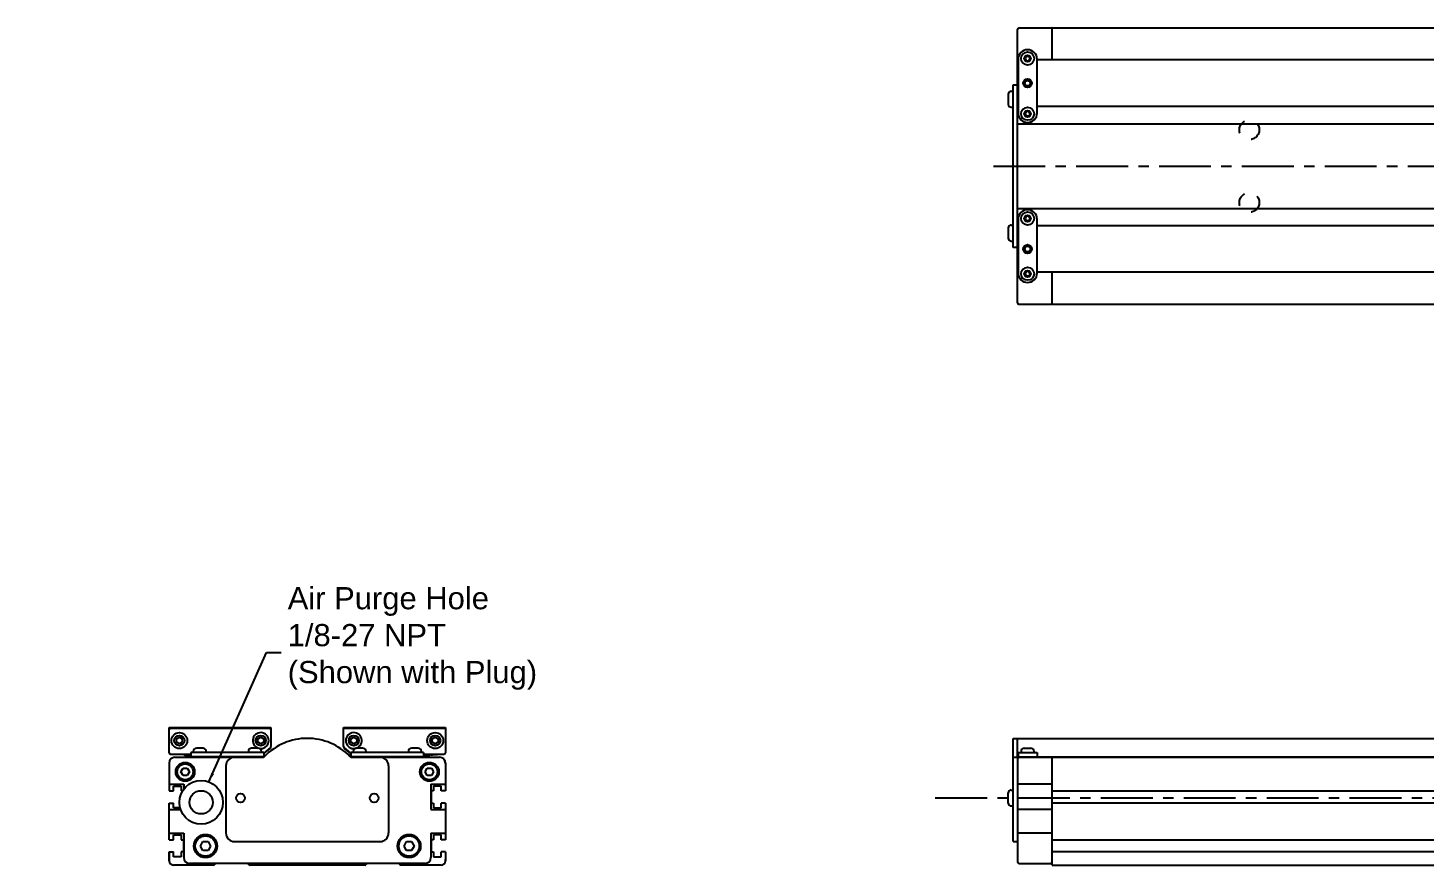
# Model space of a CAD drawing. Extents: x -1.5 to 42.4, y 2.1 to 24.3.
# Drawn here: x -1.54 to 17.38, y 12.93 to 24.26 of the extents above; entities that cross this region are included whole.
import ezdxf

# ---------------------------------------------------------------- set-up
doc = ezdxf.new("R2010")
doc.units = 0
doc.header["$LTSCALE"] = 1.87
doc.header["$MEASUREMENT"] = 0
doc.linetypes.add('CENTER', pattern=[0.6, 0.375, -0.075, 0.075, -0.075])
doc.linetypes.add('HIDDEN', pattern=[0.2, 0.1, -0.1])
doc.layers.get('0').update_dxf_attribs({"linetype": 'CONTINUOUS'})
doc.dimstyles.get("Standard").update_dxf_attribs({"dimtxt": 0.18, "dimasz": 0.18, "dimexe": 0.18, "dimexo": 0.0625, "dimgap": 0.09, "dimtad": 0, "dimtih": 1, "dimtoh": 1, "dimdec": 4, "dimzin": 0, "dimtxsty": 'STANDARD', "dimcen": 0.09, "dimazin": 3, "dimtfac": 1, "dimtdec": 4, "dimtofl": 0, "dimtmove": 0, "dimatfit": 3, "dimtolj": 1, "dimtzin": 0})

msp = doc.modelspace()

# ---------------------------------------------------------------- linework, layer by layer
for p, q in [((11.856, 20.538), (11.856, 24.238)), ((11.875, 24.258), (12.308, 24.258)), ((12.328, 23.825), (12.328, 24.258)), ((12.328, 24.258), (31.443, 24.258)), ((11.976, 23.874), (11.959, 23.845)), ((11.959, 23.845), (11.976, 23.815)), ((12.011, 23.874), (11.976, 23.874)), ((11.994, 23.963), (11.993, 23.963)), ((12.028, 23.845), (12.011, 23.874)), ((12.011, 23.815), (12.028, 23.845)), ((11.856, 23.705), (11.866, 23.71)), ((11.866, 23.835), (11.866, 23.107)), ((11.976, 23.815), (12.011, 23.815)), ((12.121, 23.107), (12.121, 23.835)), ((18.519, 23.825), (12.121, 23.825)), ((11.797, 21.286), (11.797, 23.49)), ((11.797, 23.49), (11.856, 23.49)), ((11.732, 23.363), (11.732, 23.225)), ((11.773, 23.402), (11.797, 23.402)), ((11.866, 23.311), (11.856, 23.316)), ((11.86, 23.313), (11.856, 23.313)), ((11.773, 23.185), (11.797, 23.185)), ((11.866, 23.195), (11.856, 23.195)), ((11.976, 23.126), (11.959, 23.097)), ((11.959, 23.097), (11.976, 23.067)), ((12.011, 23.126), (11.976, 23.126)), ((12.028, 23.097), (12.011, 23.126)), ((12.011, 23.067), (12.028, 23.097)), ((18.519, 23.195), (12.121, 23.195)), ((11.856, 22.961), (18.454, 22.961)), ((11.976, 23.067), (12.011, 23.067)), ((11.993, 22.979), (11.994, 22.979)), ((11.856, 21.815), (18.454, 21.815)), ((11.994, 21.798), (11.993, 21.798)), ((11.773, 21.591), (11.797, 21.591)), ((11.866, 21.581), (11.856, 21.581)), ((11.866, 21.67), (11.866, 20.941)), ((11.976, 21.709), (11.959, 21.679)), ((11.959, 21.679), (11.976, 21.65)), ((12.011, 21.709), (11.976, 21.709)), ((11.976, 21.65), (12.011, 21.65)), ((12.028, 21.679), (12.011, 21.709)), ((12.011, 21.65), (12.028, 21.679)), ((12.121, 20.941), (12.121, 21.67)), ((18.519, 21.581), (12.121, 21.581)), ((11.732, 21.551), (11.732, 21.414)), ((11.856, 21.461), (11.866, 21.466)), ((11.86, 21.463), (11.856, 21.463)), ((11.773, 21.374), (11.797, 21.374)), ((11.856, 21.286), (11.797, 21.286)), ((11.866, 21.066), (11.856, 21.071)), ((11.976, 20.961), (11.959, 20.931)), ((11.959, 20.931), (11.976, 20.902)), ((12.011, 20.961), (11.976, 20.961)), ((11.976, 20.902), (12.011, 20.902)), ((11.993, 20.813), (11.994, 20.813)), ((12.028, 20.931), (12.011, 20.961)), ((12.011, 20.902), (12.028, 20.931)), ((18.519, 20.951), (12.121, 20.951)), ((12.328, 20.518), (12.328, 20.951)), ((11.875, 20.518), (12.308, 20.518)), ((12.328, 20.518), (31.443, 20.518)), ((0.37, 14.791), (1.748, 14.791)), ((0.37, 14.446), (0.37, 14.791)), ((0.39, 14.781), (1.728, 14.781)), ((1.748, 14.791), (1.748, 14.534)), ((2.732, 14.791), (4.11, 14.791)), ((2.732, 14.534), (2.732, 14.791)), ((2.752, 14.781), (4.091, 14.781)), ((4.11, 14.791), (4.11, 14.446)), ((0.469, 14.636), (0.508, 14.659)), ((0.469, 14.591), (0.469, 14.636)), ((0.508, 14.568), (0.469, 14.591)), ((0.508, 14.659), (0.547, 14.636)), ((0.547, 14.591), (0.508, 14.568)), ((0.547, 14.636), (0.547, 14.591)), ((1.571, 14.636), (1.61, 14.659)), ((1.571, 14.591), (1.571, 14.636)), ((1.61, 14.568), (1.571, 14.591)), ((1.61, 14.659), (1.65, 14.636)), ((1.65, 14.591), (1.61, 14.568)), ((1.65, 14.636), (1.65, 14.591)), ((2.831, 14.636), (2.87, 14.659)), ((2.831, 14.591), (2.831, 14.636)), ((2.87, 14.568), (2.831, 14.591)), ((2.87, 14.659), (2.91, 14.636)), ((2.91, 14.591), (2.87, 14.568)), ((2.91, 14.636), (2.91, 14.591)), ((3.933, 14.636), (3.973, 14.659)), ((3.933, 14.591), (3.933, 14.636)), ((3.973, 14.568), (3.933, 14.591)), ((3.973, 14.659), (4.012, 14.636)), ((4.012, 14.591), (3.973, 14.568)), ((4.012, 14.636), (4.012, 14.591)), ((11.797, 13.245), (11.797, 14.643)), ((11.797, 14.643), (18.464, 14.643)), ((11.856, 14.375), (11.856, 14.643)), ((0.665, 14.426), (0.39, 14.426)), ((0.449, 14.387), (1.634, 14.387)), ((0.567, 14.426), (0.567, 14.417)), ((0.582, 14.417), (0.567, 14.417)), ((0.582, 14.426), (0.582, 14.412)), ((0.665, 14.412), (0.582, 14.412)), ((1.65, 14.451), (0.665, 14.451)), ((0.665, 14.451), (0.665, 14.392)), ((1.648, 14.392), (0.665, 14.392)), ((0.695, 14.467), (0.695, 14.451)), ((0.734, 14.392), (0.734, 14.387)), ((0.829, 14.51), (0.738, 14.51)), ((0.833, 14.392), (0.833, 14.387)), ((0.872, 14.467), (0.872, 14.451)), ((0.924, 14.387), (0.924, 14.392)), ((1.313, 14.387), (1.313, 14.392)), ((1.433, 14.387), (1.433, 14.392)), ((1.443, 14.467), (1.443, 14.451)), ((1.482, 14.392), (1.482, 14.387)), ((1.577, 14.51), (1.486, 14.51)), ((1.581, 14.392), (1.581, 14.387)), ((1.62, 14.467), (1.62, 14.451)), ((1.741, 14.519), (1.65, 14.442)), ((1.65, 14.451), (1.65, 14.393)), ((1.655, 14.412), (1.65, 14.412)), ((1.652, 14.444), (1.652, 14.412)), ((1.654, 14.436), (1.734, 14.503)), ((1.655, 14.412), (1.655, 14.436)), ((2.831, 14.442), (2.739, 14.519)), ((2.746, 14.503), (2.826, 14.437)), ((2.826, 14.446), (2.826, 14.412)), ((2.826, 14.412), (2.831, 14.412)), ((3.815, 14.451), (2.831, 14.451)), ((2.831, 14.451), (2.831, 14.393)), ((3.815, 14.392), (2.832, 14.392)), ((2.847, 14.387), (4.032, 14.387)), ((2.86, 14.467), (2.86, 14.451)), ((2.9, 14.392), (2.9, 14.387)), ((2.994, 14.51), (2.904, 14.51)), ((2.998, 14.392), (2.998, 14.387)), ((3.037, 14.467), (3.037, 14.451)), ((3.047, 14.387), (3.047, 14.392)), ((3.168, 14.387), (3.168, 14.392)), ((3.557, 14.387), (3.557, 14.392)), ((3.608, 14.467), (3.608, 14.451)), ((3.648, 14.392), (3.648, 14.387)), ((3.742, 14.51), (3.652, 14.51)), ((3.746, 14.392), (3.746, 14.387)), ((3.786, 14.467), (3.786, 14.451)), ((3.815, 14.451), (3.815, 14.392)), ((4.091, 14.426), (3.815, 14.426)), ((3.899, 14.412), (3.815, 14.412)), ((3.896, 14.426), (3.896, 14.412)), ((3.899, 14.412), (3.899, 14.418)), ((3.913, 14.419), (3.913, 14.417)), ((4.006, 14.423), (3.997, 14.422)), ((11.797, 14.387), (32.407, 14.387)), ((11.856, 14.392), (18.897, 14.392)), ((11.866, 14.451), (11.866, 14.392)), ((11.866, 14.451), (12.121, 14.451)), ((11.905, 14.467), (11.905, 14.451)), ((11.944, 14.392), (11.944, 14.387)), ((11.948, 14.51), (12.039, 14.51)), ((12.043, 14.392), (12.043, 14.387)), ((12.082, 14.467), (12.082, 14.451)), ((12.092, 14.387), (12.092, 14.392)), ((12.121, 14.451), (12.121, 14.392)), ((12.328, 12.928), (12.328, 14.387)), ((0.37, 14.308), (0.37, 13.933)), ((0.53, 14.19), (0.558, 14.239)), ((0.558, 14.141), (0.53, 14.19)), ((0.558, 14.239), (0.615, 14.239)), ((0.615, 14.239), (0.644, 14.19)), ((0.644, 14.19), (0.615, 14.141)), ((3.837, 14.19), (3.865, 14.239)), ((3.865, 14.141), (3.837, 14.19)), ((3.865, 14.239), (3.922, 14.239)), ((3.922, 14.239), (3.951, 14.19)), ((3.951, 14.19), (3.922, 14.141)), ((4.11, 14.308), (4.11, 13.933)), ((11.856, 14.367), (11.856, 12.97)), ((0.37, 14.021), (0.567, 14.021)), ((0.615, 14.141), (0.558, 14.141)), ((0.567, 14.021), (0.567, 13.954)), ((3.922, 14.141), (3.865, 14.141)), ((3.913, 14.021), (3.913, 13.678)), ((3.913, 14.021), (4.11, 14.021)), ((12.328, 14.021), (11.856, 14.021)), ((11.732, 13.767), (11.732, 13.905)), ((11.773, 13.944), (11.797, 13.944)), ((12.328, 13.932), (31.443, 13.932)), ((0.37, 13.27), (0.37, 13.768)), ((0.37, 13.678), (0.525, 13.678)), ((3.913, 13.678), (4.11, 13.678)), ((4.11, 13.768), (4.11, 13.27)), ((11.773, 13.728), (11.797, 13.728)), ((12.328, 13.678), (11.856, 13.678)), ((31.443, 13.767), (12.328, 13.767)), ((0.37, 13.359), (0.567, 13.359)), ((0.567, 13.359), (0.567, 13.029)), ((0.794, 13.186), (0.828, 13.245)), ((0.828, 13.245), (0.896, 13.245)), ((0.896, 13.245), (0.93, 13.186)), ((3.55, 13.186), (3.584, 13.245)), ((3.584, 13.245), (3.652, 13.245)), ((3.652, 13.245), (3.686, 13.186)), ((3.913, 13.359), (4.11, 13.359)), ((3.913, 13.359), (3.913, 13.029)), ((11.797, 13.245), (11.856, 13.245)), ((12.328, 13.359), (11.856, 13.359)), ((12.328, 13.271), (31.443, 13.271)), ((0.37, 12.987), (0.37, 13.105)), ((0.37, 13.105), (0.37, 12.987)), ((0.828, 13.127), (0.794, 13.186)), ((0.896, 13.127), (0.828, 13.127)), ((0.93, 13.186), (0.896, 13.127)), ((3.584, 13.127), (3.55, 13.186)), ((3.652, 13.127), (3.584, 13.127)), ((3.686, 13.186), (3.652, 13.127)), ((4.11, 13.105), (4.11, 12.987)), ((31.443, 13.105), (12.328, 13.105)), ((0.37, 12.987), (0.37, 13.002)), ((0.37, 12.987), (0.37, 13.002)), ((0.972, 12.928), (0.429, 12.928)), ((3.835, 12.95), (0.646, 12.95)), ((0.986, 12.934), (1.002, 12.95)), ((1.431, 12.95), (1.447, 12.934)), ((3.019, 12.928), (1.461, 12.928)), ((3.033, 12.934), (3.049, 12.95)), ((3.478, 12.95), (3.494, 12.934)), ((4.051, 12.928), (3.508, 12.928)), ((4.11, 12.987), (4.11, 13.002)), ((11.875, 12.95), (12.308, 12.95)), ((12.328, 12.928), (31.443, 12.928))]:
    msp.add_line(p, q)
at = {"color": 2, "linetype": 'CENTER'}
for p, q in [((11.53, 22.388), (33.348, 22.388)), ((10.743, 13.836), (34.736, 13.836))]:
    msp.add_line(p, q, dxfattribs=at)
at = {"color": 7, "linetype": 'CONTINUOUS'}
for p, q in [((1.138, 14.269), (1.138, 13.363)), ((3.343, 13.363), (3.343, 14.269)), ((0.37, 13.933), (0.429, 13.933)), ((0.429, 13.933), (0.429, 13.998)), ((0.429, 13.998), (0.532, 13.998)), ((0.532, 13.998), (0.532, 13.933)), ((0.532, 13.933), (0.553, 13.933)), ((3.949, 13.933), (3.917, 13.933)), ((3.917, 13.933), (3.917, 13.768)), ((4.051, 13.998), (3.949, 13.998)), ((3.949, 13.998), (3.949, 13.933)), ((4.051, 13.933), (4.051, 13.998)), ((4.11, 13.933), (4.051, 13.933)), ((0.37, 13.768), (0.429, 13.768)), ((0.429, 13.703), (0.429, 13.768)), ((0.517, 13.703), (0.429, 13.703)), ((3.917, 13.768), (3.949, 13.768)), ((3.949, 13.768), (3.949, 13.703)), ((3.949, 13.703), (4.051, 13.703)), ((4.051, 13.703), (4.051, 13.768)), ((4.11, 13.768), (4.051, 13.768)), ((0.37, 13.27), (0.429, 13.27)), ((0.429, 13.27), (0.429, 13.335)), ((0.429, 13.335), (0.532, 13.335)), ((0.532, 13.335), (0.532, 13.27)), ((0.532, 13.27), (0.563, 13.27)), ((0.563, 13.27), (0.563, 13.105)), ((1.256, 13.245), (3.224, 13.245)), ((3.917, 13.27), (3.917, 13.105)), ((3.949, 13.27), (3.917, 13.27)), ((4.051, 13.335), (3.949, 13.335)), ((3.949, 13.335), (3.949, 13.27)), ((4.051, 13.27), (4.051, 13.335)), ((4.11, 13.27), (4.051, 13.27)), ((0.37, 13.105), (0.429, 13.105)), ((0.429, 13.04), (0.429, 13.105)), ((0.563, 13.105), (0.532, 13.105)), ((0.532, 13.105), (0.532, 13.04)), ((3.917, 13.105), (3.949, 13.105)), ((3.949, 13.105), (3.949, 13.04)), ((4.051, 13.04), (4.051, 13.105)), ((4.11, 13.105), (4.051, 13.105)), ((0.532, 13.04), (0.429, 13.04)), ((3.949, 13.04), (4.051, 13.04))]:
    msp.add_line(p, q, dxfattribs=at)
for points in [[(3.982, 14.426), (3.982, 14.426), (3.979, 14.425), (3.974, 14.424), (3.967, 14.423), (3.958, 14.422), (3.947, 14.421), (3.934, 14.42), (3.92, 14.419), (3.906, 14.418), (3.896, 14.418)], [(3.997, 14.422), (3.986, 14.421), (3.974, 14.42), (3.96, 14.419), (3.945, 14.418), (3.929, 14.417), (3.913, 14.417)], [(4.022, 14.426), (4.021, 14.426), (4.018, 14.425), (4.013, 14.424), (4.006, 14.423)]]:
    msp.add_lwpolyline(points)
for centre, radius in [((11.993, 23.845), 0.0886), ((11.993, 23.845), 0.0443), ((11.993, 23.51), 0.0591), ((11.993, 23.51), 0.0492), ((11.993, 23.51), 0.0374), ((11.993, 23.097), 0.0886), ((11.993, 23.097), 0.0443), ((11.993, 21.679), 0.0886), ((11.993, 21.679), 0.0443), ((11.993, 21.266), 0.0591), ((11.993, 21.266), 0.0492), ((11.993, 21.266), 0.0374), ((11.993, 20.931), 0.0886), ((11.993, 20.931), 0.0443), ((0.508, 14.613), 0.108), ((0.508, 14.613), 0.0689), ((1.61, 14.613), 0.0689), ((2.87, 14.613), 0.0689), ((3.973, 14.613), 0.108), ((3.973, 14.613), 0.0689), ((0.587, 14.19), 0.128), ((0.587, 14.19), 0.108), ((3.894, 14.19), 0.128), ((3.894, 14.19), 0.108), ((0.862, 13.186), 0.157), ((0.862, 13.186), 0.138), ((3.618, 13.186), 0.157), ((3.618, 13.186), 0.138)]:
    msp.add_circle(centre, radius)
at = {"color": 4, "linetype": 'HIDDEN'}
for centre in [(14.996, 22.88), (14.996, 21.896)]:
    msp.add_circle(centre, 0.134, dxfattribs=at)
at = {"color": 7, "linetype": 'CONTINUOUS'}
for centre, radius in [((0.803, 13.777), 0.295), ((0.803, 13.777), 0.157), ((1.335, 13.836), 0.0591), ((3.146, 13.836), 0.0591)]:
    msp.add_circle(centre, radius, dxfattribs=at)
for centre, radius, start, end in [((11.875, 24.238), 0.0197, 90, 180), ((12.308, 24.238), 0.0197, 22.5, 90), ((11.993, 23.835), 0.128, 90, 180), ((11.994, 23.835), 0.128, 0, 90), ((11.773, 23.36), 0.0414, 90, 177.2056), ((11.773, 23.227), 0.0414, 182.7944, 270), ((11.993, 23.107), 0.128, 180, 270), ((11.994, 23.107), 0.128, 270, 0), ((11.993, 21.67), 0.128, 90, 180), ((11.994, 21.67), 0.128, 0, 90), ((11.773, 21.549), 0.0414, 90, 177.2056), ((11.773, 21.416), 0.0414, 182.7944, 270), ((11.993, 20.941), 0.128, 180, 270), ((11.994, 20.941), 0.128, 270, 0), ((11.875, 20.538), 0.0197, 180, 270), ((12.308, 20.538), 0.0197, 270, 337.5), ((0.39, 14.761), 0.0197, 90, 180), ((1.728, 14.761), 0.0197, 0, 90), ((2.752, 14.761), 0.0197, 90, 180), ((4.091, 14.761), 0.0197, 0, 90), ((1.61, 14.613), 0.108, 260.818, 252.033), ((2.24, 13.836), 0.807, 44.2407, 135.7593), ((2.87, 14.613), 0.108, 287.967, 279.182), ((0.39, 14.446), 0.0197, 180, 270), ((0.449, 14.308), 0.0787, 90, 180), ((0.738, 14.467), 0.0433, 90, 180), ((0.829, 14.467), 0.0433, 0, 90), ((1.486, 14.467), 0.0433, 90, 180), ((1.577, 14.467), 0.0433, 0, 90), ((1.626, 14.446), 0.0591, 270, 315.1572), ((1.634, 14.426), 0.0394, 270, 315.7593), ((1.628, 14.466), 0.0394, 306.5672, 310), ((1.709, 14.533), 0.0394, 310, 0), ((1.728, 14.534), 0.0197, 310, 0), ((2.752, 14.534), 0.0197, 180, 230), ((2.772, 14.533), 0.0394, 180, 230), ((2.855, 14.446), 0.0591, 224.8428, 270), ((2.847, 14.426), 0.0394, 224.2407, 270), ((2.904, 14.467), 0.0433, 90, 180), ((2.994, 14.467), 0.0433, 0, 90), ((3.652, 14.467), 0.0433, 90, 180), ((3.742, 14.467), 0.0433, 0, 90), ((4.032, 14.308), 0.0787, 0, 90), ((4.091, 14.446), 0.0197, 270, 0), ((11.875, 14.367), 0.0197, 90, 180), ((11.948, 14.467), 0.0433, 90, 180), ((12.039, 14.467), 0.0433, 0, 90), ((12.308, 14.367), 0.0197, 22.5, 90), ((4.051, 14.315), 0.0591, 0, 43.6893), ((4.051, 14.315), 0.0591, 0, 43.6893), ((11.773, 13.903), 0.0414, 90, 177.2056), ((11.773, 13.769), 0.0414, 182.7944, 270), ((0.429, 12.987), 0.0591, 180, 270), ((0.646, 13.029), 0.0787, 180, 270), ((0.972, 12.948), 0.0197, 270, 315), ((1.461, 12.948), 0.0197, 225, 270), ((3.019, 12.948), 0.0197, 270, 315), ((3.508, 12.948), 0.0197, 225, 270), ((3.835, 13.029), 0.0787, 270, 0), ((4.051, 12.987), 0.0591, 270, 0), ((11.875, 12.97), 0.0197, 180, 270), ((12.308, 12.97), 0.0197, 270, 0)]:
    msp.add_arc(centre, radius, start, end)
for centre, start, end in [((1.256, 14.269), 90, 180), ((3.224, 14.269), 0, 90), ((1.256, 13.363), 180, 270), ((3.224, 13.363), 270, 0)]:
    msp.add_arc(centre, 0.118, start, end, dxfattribs=at)

# ---------------------------------------------------------------- texts
at = {"insert": (1.975, 15.995), "char_height": 0.3, "attachment_point": 4}
msp.add_mtext('{\\fArial|b0|i0|c0|p34;Air Purge Hole\\P1/8-27 NPT\\P(Shown with Plug)}', dxfattribs=at)

# ---------------------------------------------------------------- leaders
at = {"annotation_type": 0, "has_hookline": 1, "hookline_direction": 1, "text_width": 3.337}
msp.add_leader([(0.907, 14.053), (1.687, 15.803), (1.885, 15.803)], dimstyle='STANDARD', override={"dimtxt": 0.384208, "dimasz": 0.125, "dimexe": 0.612, "dimexo": 0.2125, "dimgap": 0.09, "dimtad": 0, "dimtxsty": 'STANDARD', "dimcen": 0.306, "dimtmove": 0}, dxfattribs=at)

doc.saveas('drawing.dxf')
